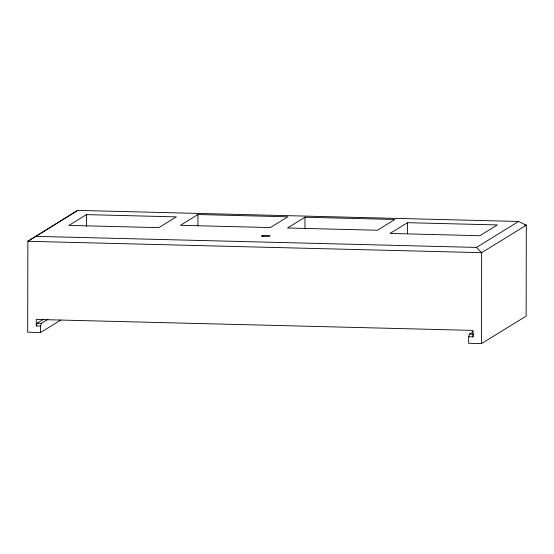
<?xml version="1.0" encoding="UTF-8"?>
<svg xmlns="http://www.w3.org/2000/svg" width="554" height="554" viewBox="0 0 554 554"><rect width="100%" height="100%" fill="white"/><g stroke="black" fill="none" stroke-linecap="round" stroke-linejoin="round"><path stroke-width="0.83" d="M47.914 319.346L41.391 323.363L40.553 326.043L36.273 325.932L36.287 319.436L472.95 330.399L472.936 336.894L468.656 336.784L468.642 343.279L481.488 343.605L526.141 316.112L526.3 225.187L518.634 221.468L77.692 210.395L27.859 241.288L27.7 332.213L40.546 332.532L60.892 320.004M40.546 332.532L40.553 326.043M86.403 226.447L86.424 214.62L176.331 216.877L158.832 227.646L68.931 225.388L86.424 214.62M197.93 225.52L197.951 214.537L287.851 216.794L270.359 227.562L180.459 225.305L197.951 214.537M304.956 228.206L304.977 217.223L394.877 219.481L377.385 230.249L287.484 227.992L304.977 217.223M407.481 233.663L407.502 222.68L497.402 224.938L479.909 235.706L390.009 233.449L407.502 222.68M481.488 343.605L481.648 252.679L476.482 247.416L35.539 236.35M36.273 325.932L37.111 323.252L43.648 319.229M468.656 336.784L469.494 334.104L473.116 331.874M472.936 336.894L473.358 335.551M77.692 210.395L27.859 241.288L481.648 252.679L526.3 225.187L524.569 225.146M476.482 247.416L518.634 221.468M37.111 323.252L41.391 323.363M469.494 334.104L473.774 334.214M262.928 236.336A4.363 0.526 0.1 0 0 269.985 236.025A4.363 0.526 0.1 0 0 264.106 235.443A4.363 0.526 0.1 0 0 262.928 236.336"/></g></svg>
